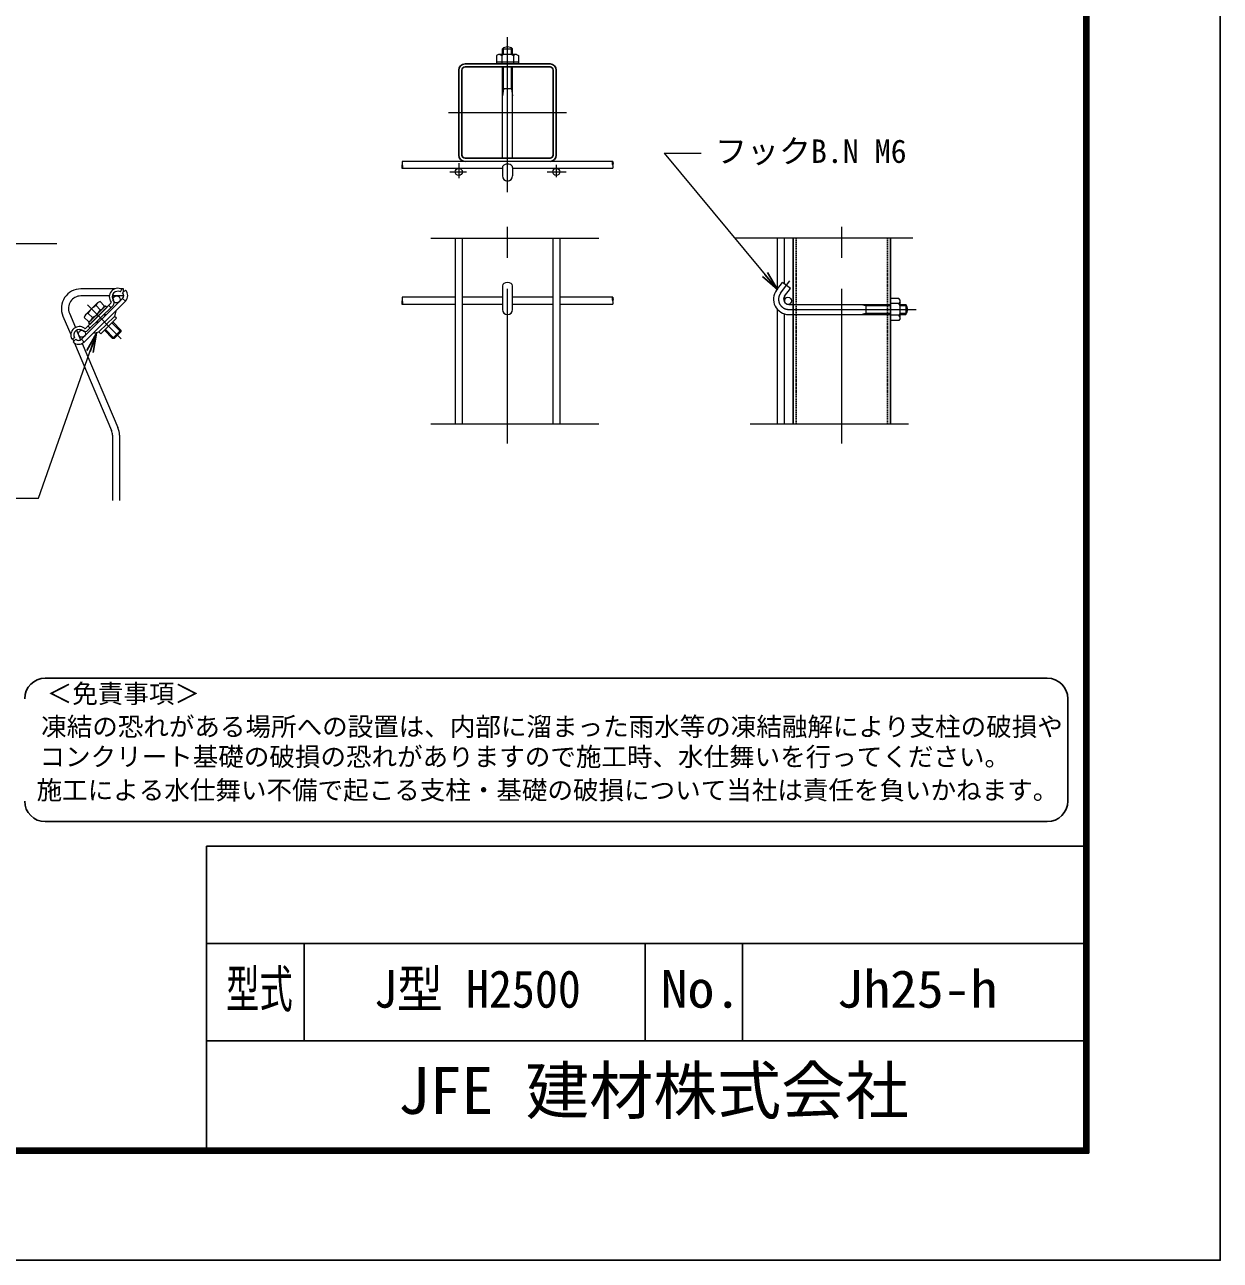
# Model space of a CAD drawing. Units: millimetres, scale not verified. Extents: x -4200 to 4200, y -2970 to 2970.
# Drawn here: x 1747 to 4200, y -2970 to -435 of the extents above; entities that cross this region are included whole.
import ezdxf
from ezdxf.enums import TextEntityAlignment as Align

# ---------------------------------------------------------------- set-up
doc = ezdxf.new("R2010")
doc.units = ezdxf.units.MM
doc.header["$LTSCALE"] = 10
doc.linetypes.add('USER1', pattern=[50.8, 31.75, -6.35, 6.35, -6.35])
doc.linetypes.add('USER2', pattern=[0.375, 0.25, -0.125])
for name, color, linetype, lineweight in [('0-0_D-TTL-TXT', 7, 'Continuous', 25), ('0-1_D-STR-DIM', 7, 'Continuous', 13), ('0-2_0', 7, 'Continuous', 25), ('0-4_D-STR1', 1, 'Continuous', 25), ('0-5_D-BMK', 2, 'USER1', 13), ('0-9_D-STR3', 3, 'Continuous', 13), ('0-A_D-STR2', 7, 'Continuous', 13), ('0-B_D-STR-TXT', 7, 'Continuous', 13), ('0-D_D-TTL', 7, 'Continuous', 25)]:
    doc.layers.add(name, color=color, linetype=linetype, lineweight=lineweight)
doc.styles.add('ＭＳ ゴシック', font='')
doc.styles.get('ＭＳ ゴシック').set_extended_font_data('MS Gothic')

# ---------------------------------------------------------------- blocks, each defined once
blk = doc.blocks.new('_Open')
at = {"layer": '0-2_0'}
blk.add_line((-10, 1.667), (0, 0), dxfattribs=at)
blk.add_lwpolyline([(-10, -1.667), (0, 0), (-10, 0)], dxfattribs=at)

msp = doc.modelspace()

# ---------------------------------------------------------------- linework, layer by layer
at = {"layer": '0-0_D-TTL-TXT', "color": 2}
for p, q in [((3845.03, -1775.69), (1788.96, -1775.69)), ((3887.07, -2027.92), (3887.07, -1817.73)), ((1788.96, -2069.95), (3845.03, -2069.95))]:
    msp.add_line(p, q, dxfattribs=at)
for centre, start, end in [((1788.96, -1817.73), 90, 180), ((3845.03, -1817.73), 0, 90), ((1788.96, -2027.92), 180, 270), ((3845.03, -2027.92), 270, 0)]:
    msp.add_arc(centre, 42.04, start, end, dxfattribs=at)
at = {"layer": '0-1_D-STR-DIM'}
for p, q in [((2579.96, -873.12), (2925.23, -873.12)), ((3569.31, -873.12), (3205.31, -873.12)), ((2925.23, -1254.6), (2579.96, -1254.6)), ((3560.05, -1254.6), (3235.62, -1254.6))]:
    msp.add_line(p, q, dxfattribs=at)
at = {"layer": '0-4_D-STR1'}
for p, q in [((2637.58, -528.01), (2637.58, -702.41)), ((2643.98, -528.01), (2643.98, -702.41)), ((2650.38, -515.21), (2824.78, -515.21)), ((2650.38, -521.61), (2824.78, -521.61)), ((2831.18, -528.01), (2831.18, -702.41)), ((2837.58, -528.01), (2837.58, -702.41)), ((2650.38, -708.81), (2824.78, -708.81)), ((3323.67, -873.12), (3323.67, -1254.6)), ((3523.67, -873.12), (3523.67, -1254.6))]:
    msp.add_line(p, q, dxfattribs=at)
at = {"layer": '0-4_D-STR1', "linetype": 'USER2'}
for p, q in [((3330.07, -1254.6), (3330.07, -873.12)), ((3517.27, -1254.6), (3517.27, -873.12))]:
    msp.add_line(p, q, dxfattribs=at)
at = {"layer": '0-4_D-STR1'}
for centre, radius, start, end in [((2650.38, -528.01), 12.8, 90, 180), ((2650.38, -528.01), 6.4, 90, 180), ((2824.78, -528.01), 12.8, 0, 90), ((2824.78, -528.01), 6.4, 0, 90), ((2650.38, -702.41), 12.8, 180, 270), ((2650.38, -702.41), 6.4, 180, 270), ((2824.78, -702.41), 6.4, 270, 0), ((2824.78, -702.41), 12.8, 270, 0)]:
    msp.add_arc(centre, radius, start, end, dxfattribs=at)
at = {"layer": '0-5_D-BMK'}
for p, q in [((2737.58, -778.21), (2737.58, -460.69)), ((2616.38, -615.21), (2858.79, -615.21)), ((2637.58, -718.61), (2637.58, -749.74)), ((2837.58, -722.62), (2837.58, -747.71)), ((2619.03, -736.81), (2653.09, -736.81)), ((2818.78, -736.81), (2857.66, -736.81)), ((2737.58, -1294.2), (2737.58, -828.62)), ((3423.67, -1294.2), (3423.67, -828.62)), ((3297.86, -985.69), (3316.8, -960.56)), ((1875.95, -1009.71), (1944.93, -1079.25)), ((3314.47, -1019.01), (3576.2, -1019.01))]:
    msp.add_line(p, q, dxfattribs=at)
msp.add_arc((3314.47, -998.21), 20.8, 143, 270, dxfattribs=at)
at = {"layer": '0-9_D-STR3'}
for p, q in [((2756.24, -495.93), (2718.92, -495.93)), ((2721.68, -495.93), (2725.58, -498.18)), ((2729.48, -495.93), (2725.58, -498.18)), ((2725.58, -498.18), (2725.58, -515.21)), ((2727.18, -484.25), (2747.98, -484.25)), ((2727.18, -495.93), (2727.18, -484.25)), ((2729.58, -495.93), (2729.58, -482.55)), ((2745.58, -495.93), (2745.58, -482.55)), ((2745.68, -495.93), (2749.58, -498.18)), ((2747.98, -495.93), (2747.98, -484.25)), ((2753.48, -495.93), (2749.58, -498.18)), ((2749.58, -498.18), (2749.58, -515.21)), ((2756.24, -495.93), (2760.14, -498.18)), ((2760.14, -498.18), (2760.14, -515.21)), ((2760.14, -511.61), (2715.02, -511.61)), ((2727.18, -708.81), (2727.18, -521.61)), ((2729.58, -566.41), (2729.58, -521.61)), ((2745.58, -566.41), (2745.58, -521.61)), ((2747.98, -708.81), (2747.98, -521.61)), ((2747.98, -566.41), (2727.18, -566.41)), ((2729.58, -566.41), (2727.18, -580.81)), ((2745.59, -566.41), (2747.99, -580.81)), ((2727.18, -727.51), (2727.18, -745.21)), ((2747.98, -727.51), (2747.98, -745.21)), ((1943.45, -983.09), (1946.27, -977.79)), ((1947.84, -985.05), (1953.56, -979.38)), ((2727.18, -970.33), (2727.18, -1019.01)), ((2747.98, -1019.01), (2747.98, -970.33)), ((3289.56, -979.43), (3301.46, -963.63)), ((3318.07, -976.15), (3301.46, -963.63)), ((3306.17, -991.95), (3318.07, -976.15)), ((1863.16, -1080.23), (1947.83, -996.32)), ((1868.8, -1085.91), (1953.46, -1002)), ((1897.01, -1004.93), (1871.41, -1030.33)), ((1872.25, -1057.66), (1923.9, -1006.42)), ((1876.48, -1061.92), (1928.13, -1010.68)), ((1913.02, -1011.58), (1877.52, -1046.8)), ((1893.58, -1011.15), (1902.03, -1019.67)), ((1901.74, -1003.05), (1910.19, -1011.57)), ((1913.02, -1011.58), (1915.84, -1014.42)), ((1919.4, -1010.89), (1923.63, -1015.14)), ((1947.83, -996.32), (1953.46, -1002)), ((3314.47, -1008.61), (3523.67, -1008.61)), ((3462.87, -1008.61), (3472.47, -1011.01)), ((3472.47, -1008.61), (3472.47, -1029.41)), ((3472.47, -1011.01), (3523.67, -1011.01)), ((3540.7, -996.45), (3523.67, -996.45)), ((3523.67, -996.45), (3523.67, -1043.97)), ((3540.7, -1007.01), (3523.67, -1007.01)), ((3542.95, -1003.11), (3540.7, -1007.01)), ((3542.95, -1010.91), (3540.7, -1007.01)), ((3542.95, -1008.61), (3554.63, -1008.61)), ((3542.95, -1011.01), (3556.33, -1011.01)), ((3554.63, -1008.61), (3554.63, -1029.41)), ((1869.08, -1035.45), (1877.53, -1043.97)), ((1877.25, -1027.35), (1885.7, -1035.87)), ((1915.84, -1014.42), (1880.34, -1049.63)), ((1907.85, -1016.71), (1882.65, -1041.71)), ((1909.13, -1029.53), (1911.7, -1032.12)), ((1910.83, -1027.84), (1913.41, -1030.43)), ((3314.47, -1029.41), (3523.67, -1029.41)), ((3462.87, -1029.41), (3472.47, -1027.01)), ((3472.47, -1027.01), (3523.67, -1027.01)), ((3540.7, -1031.01), (3523.67, -1031.01)), ((3542.95, -1027.11), (3540.7, -1031.01)), ((3542.95, -1034.91), (3540.7, -1031.01)), ((3542.95, -1037.67), (3540.7, -1041.57)), ((3542.95, -1027.01), (3556.33, -1027.01)), ((3542.95, -1029.41), (3554.63, -1029.41)), ((1876.81, -1053.14), (1881.03, -1057.4)), ((1877.52, -1046.8), (1880.34, -1049.63)), ((1893.8, -1044.74), (1896.36, -1047.33)), ((1895.5, -1043.05), (1898.07, -1045.64)), ((1910.36, -1061.44), (1927.32, -1078.53)), ((1912.07, -1059.75), (1930.71, -1078.55)), ((1925.7, -1046.23), (1944.34, -1065.03)), ((1944.36, -1061.63), (1927.32, -1078.53)), ((1927.41, -1044.55), (1944.36, -1061.63)), ((1944.36, -1061.63), (1944.34, -1065.03)), ((3540.7, -1041.57), (3523.67, -1041.57)), ((1848.76, -1077.02), (1843.44, -1079.79)), ((1851.85, -1080.18), (1846.17, -1085.81)), ((1863.16, -1080.23), (1868.8, -1085.91)), ((1887.42, -1067.45), (1899.2, -1065.08)), ((1930.71, -1078.55), (1927.32, -1078.53)), ((1944.34, -1065.03), (1930.71, -1078.55))]:
    msp.add_line(p, q, dxfattribs=at)
for points in [[(2718.92, -495.93), (2715.02, -498.18), (2715.02, -515.21)], [(3542.95, -1037.67), (3542.95, -1000.35), (3540.7, -996.45)], [(1902.92, -1068.81), (1934.92, -1037.1), (1931.22, -1033.35)], [(1933.69, -1021.59), (1931.22, -1033.35), (1914.35, -1050.07)], [(1902.92, -1068.81), (1899.2, -1065.08), (1916.07, -1048.36)]]:
    msp.add_lwpolyline(points, dxfattribs=at)
for centre, radius, start, end in [((2737.58, -496.41), 16, 49.4584, 130.5416), ((2737.58, -745.21), 10.4, 180, 0), ((1938.04, -993.24), 17.5, 61.96631, 217.1074), ((1938.04, -993.24), 11.5, 61.96631, 217.1074), ((1942.19, -990.64), 8, 314.74497, 44.74497), ((1942.19, -990.64), 16, 314.74497, 44.74497), ((3314.47, -998.21), 31.2, 143, 270), ((1907.99, -1042.01), 34.06, 115.03696, 154.50019), ((1902.58, -1012.06), 9.04, 95.28636, 174.25078), ((1901.03, -1010.5), 9.22, 276.20307, 353.33408), ((1922.49, -1005), 2, 314.76966, 37.1074), ((1922.49, -1005), 8, 314.76966, 37.1074), ((3314.47, -998.21), 10.4, 143, 270), ((3542.47, -1019.01), 16, 319.4584, 40.5416), ((1878.24, -1036.51), 9.22, 96.17509, 173.36206), ((1876.55, -1034.81), 9.21, 276.14356, 353.39359), ((1871.28, -1005.01), 34.06, 295.03696, 334.50019), ((2737.58, -1019.01), 10.4, 180, 0), ((1858.96, -1071.69), 17.5, 52.43191, 207.57301), ((1858.96, -1071.69), 11.5, 52.43191, 207.57301), ((1870.84, -1056.24), 8, 232.43191, 314.76966), ((1870.84, -1056.24), 2, 232.43191, 314.76966), ((1857.53, -1074.55), 16, 224.74497, 314.74497), ((1857.53, -1074.55), 8, 224.74497, 314.74497)]:
    msp.add_arc(centre, radius, start, end, dxfattribs=at)
for centre, major_axis, start_param, end_param in [((2737.58, -727.57), (10.4, 0), 0, 3.1415927), ((2737.58, -970.39), (-10.4, 0), 3.1415927, 6.2831853)]:
    msp.add_ellipse(centre, major_axis=major_axis, ratio=0.649974, start_param=start_param, end_param=end_param, dxfattribs=at)
at = {"layer": '0-A_D-STR2'}
for p, q in [((2953.54, -715.21), (2521.63, -715.21)), ((2727.18, -729.61), (2521.63, -729.61)), ((2953.54, -729.61), (2747.98, -729.61)), ((2630.38, -873.12), (2630.38, -1254.6)), ((2644.78, -873.12), (2644.78, -1254.6)), ((2830.38, -873.12), (2830.38, -1254.6)), ((2844.78, -873.12), (2844.78, -1254.6)), ((3291.27, -977.15), (3291.27, -873.12)), ((3305.67, -966.81), (3305.67, -873.12)), ((1931.69, -976.93), (1862.17, -976.93)), ((1949.37, -976.93), (1944.4, -976.93)), ((1949.37, -983.53), (1949.37, -976.93)), ((1949.37, -991.33), (1949.37, -987.1)), ((1920.65, -991.33), (1862.17, -991.33)), ((1949.37, -991.33), (1926.7, -991.33)), ((2630.38, -994.21), (2521.63, -994.21)), ((2630.38, -1008.61), (2521.63, -1008.61)), ((2727.18, -994.21), (2644.78, -994.21)), ((2727.18, -1008.61), (2644.78, -1008.61)), ((2830.38, -994.21), (2747.98, -994.21)), ((2830.38, -1008.61), (2747.98, -1008.61)), ((2953.53, -994.21), (2844.78, -994.21)), ((2953.53, -1008.61), (2844.78, -1008.61)), ((3305.67, -992.67), (3305.67, -1003.75)), ((1825.35, -1032.56), (1841.49, -1070.59)), ((1838.6, -1026.94), (1850.99, -1056.11)), ((3291.27, -1254.6), (3291.27, -1019.07)), ((3305.67, -1254.6), (3305.67, -1028.14)), ((1853.34, -1061.66), (1861.71, -1081.37)), ((1845.04, -1078.96), (1847.42, -1084.57)), ((1848.88, -1088.01), (1924.93, -1267.17)), ((1864.85, -1088.78), (1938.19, -1261.54)), ((1926.97, -1277.17), (1926.97, -1411.11)), ((1941.37, -1277.17), (1941.37, -1411.11))]:
    msp.add_line(p, q, dxfattribs=at)
for centre in [(2637.58, -736.81), (2837.58, -736.81), (1935.37, -998.53), (3312.99, -1001.41), (1864.3, -1069.04)]:
    msp.add_circle(centre, 7.2, dxfattribs=at)
for centre, radius, start, end in [((1862.17, -1016.93), 40, 90, 203), ((1862.17, -1016.93), 25.6, 90, 203), ((1901.37, -1277.17), 25.6, 0, 23), ((1901.37, -1277.17), 40, 0, 23)]:
    msp.add_arc(centre, radius, start, end, dxfattribs=at)
for centre, ratio, start_param, end_param in [((2521.63, -718.81), 0.143611, 6.2831853, 9.424778), ((2953.54, -726.01), 0.143651, 3.1457196, 6.2933134), ((2521.63, -997.81), 0.143611, 6.2831853, 9.424778), ((2953.53, -1005.01), 0.143651, 3.1457196, 6.2933134)]:
    msp.add_ellipse(centre, major_axis=(0, 3.6), ratio=ratio, start_param=start_param, end_param=end_param, dxfattribs=at)
for centre in [(2521.63, -726.01), (2953.54, -718.81), (2521.63, -1005.01), (2953.53, -997.81)]:
    msp.add_ellipse(centre, major_axis=(0, 3.6), ratio=0.143611, dxfattribs=at)
at = {"layer": '0-B_D-STR-TXT'}
for p, q in [((3059.13, -698.37), (3134.71, -698.13)), ((3059.13, -698.37), (3289.88, -976.66)), ((1813.09, -884.75), (1184.88, -884.75)), ((1775.35, -1406.44), (1893.47, -1069.45)), ((1170.64, -1406.44), (1775.35, -1406.44))]:
    msp.add_line(p, q, dxfattribs=at)
at = {"layer": '0-D_D-TTL'}
for p, q in [((2120, -2120), (2120, -2740)), ((2120, -2120), (3920, -2120)), ((2120, -2320), (3920, -2320)), ((2320, -2320), (2320, -2520)), ((3020, -2320), (3020, -2520)), ((3220, -2320), (3220, -2520)), ((2120, -2520), (3920, -2520))]:
    msp.add_line(p, q, dxfattribs=at)
at = {"layer": '0-D_D-TTL', "color": 2}
msp.add_lwpolyline([(-4200, 2970), (4200, 2970), (4200, -2970), (-4200, -2970)], close=True, dxfattribs=at)
at = {"layer": '0-D_D-TTL'}
for points in [[(-3930, 2750), (3930, 2750), (3930, -2750), (-3930, -2750)], [(-3927.5, 2747.5), (3927.5, 2747.5), (3927.5, -2747.5), (-3927.5, -2747.5)], [(-3925, 2745), (3925, 2745), (3925, -2745), (-3925, -2745)], [(-3922.5, 2742.5), (3922.5, 2742.5), (3922.5, -2742.5), (-3922.5, -2742.5)], [(-3920, 2740), (3920, 2740), (3920, -2740), (-3920, -2740)]]:
    msp.add_lwpolyline(points, close=True, dxfattribs=at)

# ---------------------------------------------------------------- block references
at = {"layer": '0-B_D-STR-TXT', "xscale": 4, "yscale": 4}
for p, rotation in [((3291.15, -978.2), 309.66397), ((1894.14, -1067.56), 70.68254)]:
    msp.add_blockref('_Open', p, dxfattribs=dict(at, rotation=rotation))

# ---------------------------------------------------------------- texts
at = {"layer": '0-0_D-TTL-TXT', "style": 'ＭＳ ゴシック'}
for s, height, p in [('＜免責事項＞ \u3000\u3000', 38.42, (1792.07, -1838.06)), ('凍結の恐れがある場所への設置は、内部に溜まった雨水等の凍結融解により支柱の破損や', 38.42, (1780.7, -1905.74)), ('コンクリート基礎の破損の恐れがありますので施工時、水仕舞いを行ってください。', 38.42, (1777.25, -1967.47)), ('施工による水仕舞い不備で起こる支柱・基礎の破損について当社は責任を負いかねます。 ', 38.42, (1771.37, -2035.98)), ('JFE 建材株式会社', 96.19, (2512.38, -2698.5))]:
    msp.add_text(s, height=height, dxfattribs=at).set_placement(p, align=Align.BOTTOM_LEFT)
for s, height, width, p in [('型式', 76.97, 0.65, (2160.27, -2474.8)), ('J型 H2500', 76.98, 0.9, (2463.6, -2474.8)), ('No.', 76.98, 1.05, (3052, -2474.8)), ('Jh25-h', 76.98, 1.05, (3412.67, -2474.8))]:
    msp.add_text(s, height=height, dxfattribs=dict(at, width=width)).set_placement(p, align=Align.BOTTOM_LEFT)
at = {"layer": '0-B_D-STR-TXT', "style": 'ＭＳ ゴシック'}
msp.add_text('フックB.N M6', height=48.09, dxfattribs=at).set_placement((3163.34, -732.82), align=Align.BOTTOM_LEFT)

doc.saveas('drawing.dxf')
